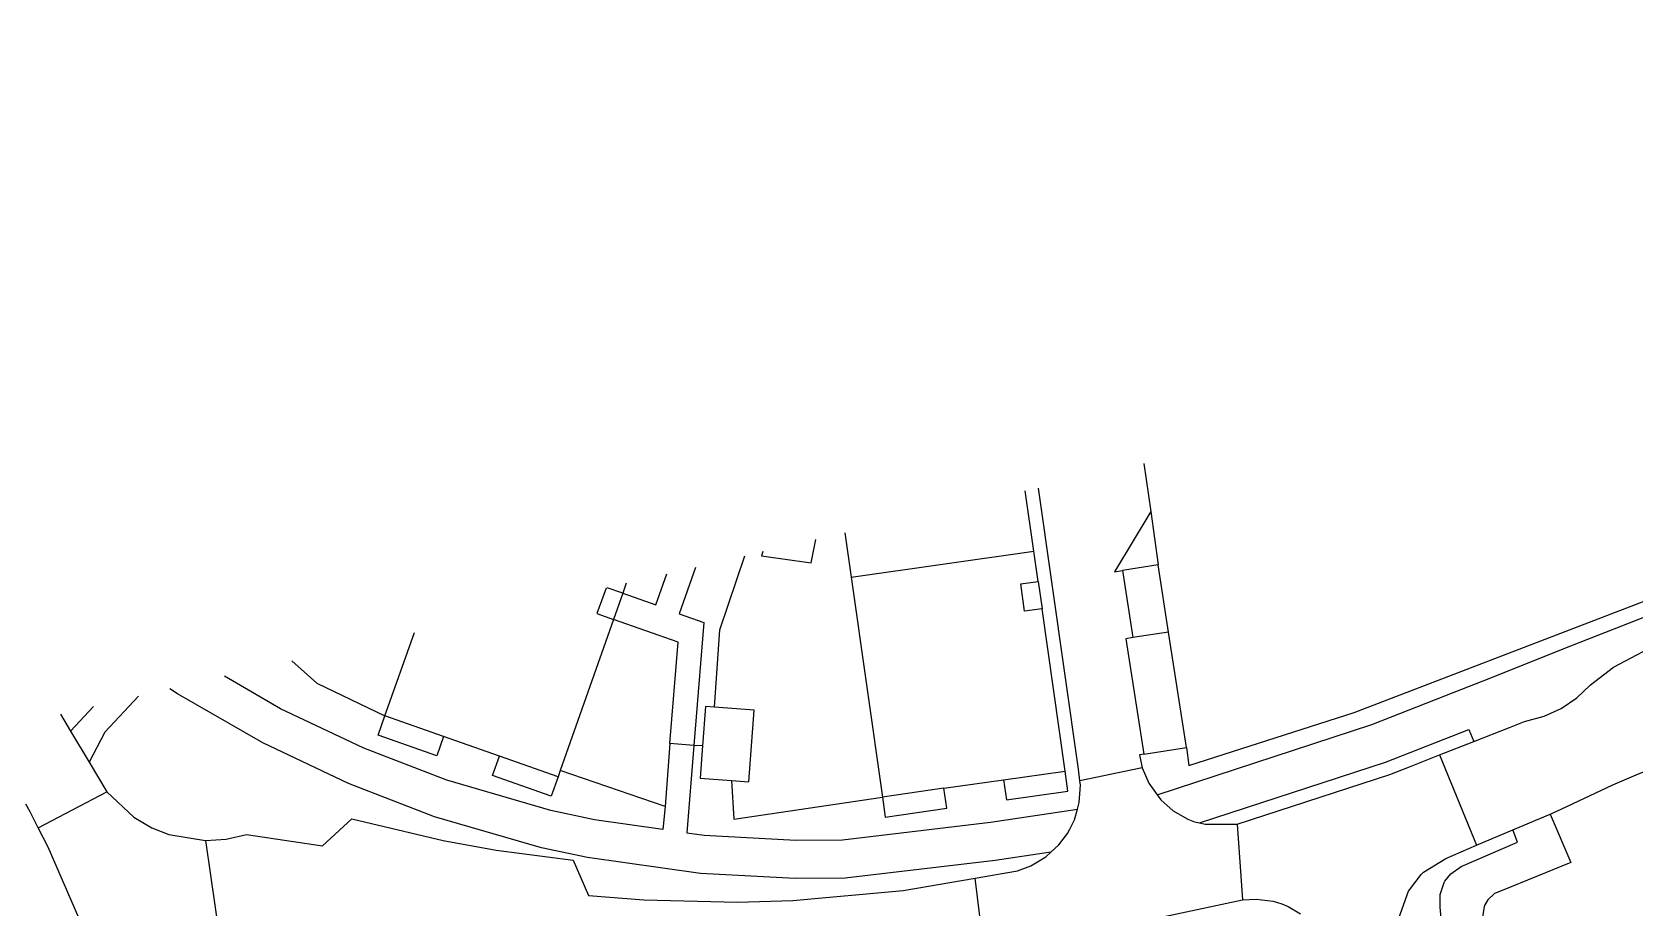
# Model space of a CAD drawing. Header units: millimetres. Extents: x 111502 to 977541, y 8702 to 1044108.
# Drawn here: x 488102.2 to 488220.8, y 238468.3 to 238533.1 of the extents above; entities that cross this region are included whole.
import ezdxf

# ---------------------------------------------------------------- set-up
doc = ezdxf.new("R2010")
doc.units = ezdxf.units.MM
doc.header["$LTSCALE"] = 0.25
doc.linetypes.add('DASHED2', pattern=[9.525, 6.35, -3.175])
doc.layers.add('E HVSS As Laid HV', color=10, linetype='Continuous')
doc.layers.add('X HVSS Site Background', color=8, linetype='Continuous')

# ---------------------------------------------------------------- blocks, each defined once
blk = doc.blocks.new('OS MAP 060722')
at = {"layer": 'X HVSS Site Background'}
for points in [[(-622.96, -646.12), (-622.79, -647.43), (-610.55, -643.51), (-586.95, -634.47), (-580.52, -631.86), (-575.71, -630.62), (-562.95, -630), (-564.02, -619.96), (-564.75, -613.12), (-564.98, -610.97)], [(-626.1, -625.1), (-625.6, -628.66)], [(-625.13, -649.6), (-609.23, -644.4), (-603.14, -642.02), (-600.43, -640.95), (-595.08, -638.81), (-587.66, -635.89), (-581.31, -633.53), (-578.53, -632.66), (-573.14, -631.86), (-562.58, -630.91), (-560.83, -630.28), (-560.04, -629.4), (-559.48, -628.37), (-559.32, -625.51), (-556.43, -625.23)], [(-601.7, -645.67), (-599.06, -644.64), (-597.93, -644.19), (-596.48, -643.8), (-595.22, -643.22), (-594.07, -642.44), (-593.07, -641.49), (-593.05, -641.47), (-591.36, -640.16), (-588.73, -638.78)], [(-634.25, -631.58), (-634.88, -627.13)], [(-634.25, -631.58), (-634.88, -627.13)], [(-630.84, -648.57), (-630.95, -647.72), (-633.9, -626.91)], [(-625.6, -628.66), (-628.28, -633.1), (-627.7, -633.01)], [(-625.6, -628.66), (-625.05, -632.6)], [(-654.3, -631.62), (-654.4, -631.93), (-650.73, -632.44), (-650.39, -630.72)], [(-648.23, -630.22), (-647.76, -633.5)], [(-648.23, -630.22), (-647.76, -633.5)], [(-657.87, -643.12), (-657.48, -637.4), (-655.64, -631.93)], [(-647.76, -633.5), (-634.25, -631.58)], [(-633.93, -633.82), (-634.25, -631.58)], [(-664.67, -634.7), (-662.22, -635.56), (-661.41, -633.27)], [(-659.29, -632.78), (-660.49, -636.22), (-658.68, -636.86), (-659.42, -645.95)], [(-625.05, -632.6), (-627.7, -633.01)], [(-627.7, -633.01), (-626.93, -637.98)], [(-624.28, -637.57), (-625.05, -632.6)], [(-665.91, -634.31), (-666.58, -636.2), (-665.35, -636.63)], [(-664.67, -634.7), (-665.82, -634.29)], [(-664.41, -633.96), (-664.67, -634.7)], [(-647.76, -633.5), (-645.45, -649.78)], [(-633.64, -635.85), (-634.93, -636.03), (-635.22, -634), (-633.93, -633.82)], [(-633.93, -633.82), (-633.64, -635.85)], [(-664.67, -634.7), (-665.35, -636.63)], [(-665.35, -636.63), (-669.3, -647.81)], [(-661.18, -645.82), (-660.58, -638.31), (-665.35, -636.63)], [(-631.94, -647.86), (-633.64, -635.85)], [(-682.27, -643.77), (-680.09, -637.59)], [(-626.93, -637.98), (-627.44, -638.06), (-626.12, -646.6)], [(-624.28, -637.57), (-626.93, -637.98)], [(-622.96, -646.12), (-624.28, -637.57)], [(-689.16, -639.69), (-687.3, -641.34), (-682.27, -643.77)], [(-661.53, -650.48), (-661.7, -652.17), (-666.77, -651.45), (-670, -650.76), (-677.7, -648.53), (-683.84, -646.16), (-689.99, -643.24), (-694.15, -640.84)], [(-700.5, -642.31), (-703, -644.98), (-704.17, -647.19)], [(-632.98, -653.85), (-637.12, -654.47), (-648.22, -655.78), (-651.92, -655.81), (-658.92, -655.44), (-667.27, -654.26), (-670.69, -653.53), (-678.61, -651.23), (-684.96, -648.78), (-691.31, -645.77), (-697.62, -642.14), (-698.18, -641.77)], [(-596.05, -651.03), (-595.22, -650.67), (-591.39, -648.88), (-589.51, -648.06), (-583.81, -645.82), (-582.73, -645.49), (-581.45, -645.11), (-577.46, -644.23), (-571.82, -643.55), (-564.65, -643.33), (-559.42, -643.21), (-554.09, -643.08), (-548.37, -642.87), (-543.15, -642.9), (-525.45, -644.12), (-522.39, -644.21)], [(-706.29, -643.65), (-705.54, -644.91)], [(-705.54, -644.91), (-703.84, -643.08)], [(-677.93, -645.3), (-678.43, -646.72), (-682.77, -645.19), (-682.27, -643.77)], [(-677.93, -645.3), (-682.27, -643.77)], [(-657.87, -643.12), (-658.54, -643.07), (-658.76, -645.99)], [(-656.62, -648.55), (-655.35, -648.64), (-654.95, -643.34), (-657.87, -643.12)], [(-705.54, -644.91), (-704.17, -647.19)], [(-621.98, -651.69), (-608.22, -647.2), (-602.06, -644.78), (-601.7, -645.67)], [(-673.8, -646.76), (-677.93, -645.3)], [(-661.18, -645.82), (-661.53, -650.48)], [(-659.42, -645.95), (-661.18, -645.82)], [(-659.42, -645.95), (-659.94, -652.42), (-658.64, -652.6), (-651.86, -652.96), (-648.4, -652.93), (-637.46, -651.64), (-631.03, -650.68)], [(-658.76, -645.99), (-659.42, -645.95)], [(-658.76, -645.99), (-658.94, -648.37), (-656.62, -648.55)], [(-626.12, -646.6), (-622.96, -646.12)], [(-604.23, -646.66), (-601.7, -645.67)], [(-704.17, -647.19), (-702.85, -649.4)], [(-669.46, -648.29), (-669.96, -649.7), (-674.3, -648.17), (-673.8, -646.76)], [(-669.46, -648.29), (-673.8, -646.76)], [(-626.23, -647.61), (-630.84, -648.57)], [(-626.12, -646.6), (-626.43, -646.65), (-626.23, -647.61)], [(-626.23, -647.61), (-625.74, -648.76), (-625.13, -649.6)], [(-619.2, -651.79), (-607.9, -648.1), (-606.45, -647.53), (-604.23, -646.66)], [(-604.23, -646.66), (-601.5, -653.34)], [(-669.3, -647.81), (-669.46, -648.29)], [(-661.53, -650.48), (-669.3, -647.81)], [(-656.62, -648.55), (-656.44, -651.41), (-645.45, -649.78)], [(-640.9, -649.13), (-636.49, -648.5)], [(-636.49, -648.5), (-636.28, -649.99), (-631.73, -649.34), (-631.94, -647.86)], [(-636.49, -648.5), (-631.94, -647.86)], [(-631.03, -650.68), (-630.89, -650.19), (-630.8, -648.89), (-630.84, -648.57)], [(-707.92, -652.06), (-702.85, -649.4)], [(-702.85, -649.4), (-700.86, -651.27), (-699.51, -652.05), (-698.26, -652.55), (-695.56, -652.99)], [(-640.9, -649.13), (-645.45, -649.78)], [(-645.45, -649.78), (-645.24, -651.26), (-640.69, -650.61), (-640.9, -649.13)], [(-625.13, -649.6), (-624.86, -649.97), (-623.93, -650.8), (-622.85, -651.42), (-622.36, -651.61), (-621.98, -651.69)], [(-707.92, -652.06), (-708.52, -650.86), (-708.84, -650.29)], [(-632.98, -653.85), (-632.39, -653.31), (-631.76, -652.47), (-631.58, -652.16), (-631.25, -651.45), (-631.03, -650.68)], [(-596.05, -651.03), (-594.5, -654.63), (-599.59, -656.7), (-600.15, -656.92), (-600.66, -657.38), (-600.88, -657.76), (-600.93, -657.9), (-600.99, -658.31), (-601.02, -658.54), (-600.84, -660.4), (-600.52, -663.77), (-600.32, -665.81), (-600.27, -667.73), (-600.24, -677.05)], [(-598.79, -652.19), (-596.05, -651.03)], [(-701.99, -669.37), (-702.26, -668.07), (-702.7, -665.93), (-703.79, -661.74), (-704.92, -658.71), (-707.2, -653.49), (-707.92, -652.06)], [(-695.56, -652.99), (-694.01, -652.89), (-692.52, -652.55), (-686.88, -653.38), (-684.71, -651.39), (-677.96, -652.99), (-674.05, -653.7), (-668.34, -654.44), (-667.21, -657.05), (-663.12, -657.37), (-656.18, -657.55), (-652.08, -657.43), (-643.92, -656.7), (-638.59, -655.77)], [(-621.98, -651.69), (-621.56, -651.78), (-619.2, -651.79)], [(-619.2, -651.79), (-618.81, -657.38)], [(-599.88, -698.01), (-603.56, -676.62), (-603.28, -673.42), (-603.27, -667.64), (-603.56, -664.59), (-603.98, -660.08), (-604.18, -657.92), (-604.19, -656.99), (-603.89, -656.11), (-603.83, -656), (-603.4, -655.45), (-602.63, -654.92), (-598.45, -653.11), (-598.79, -652.19)], [(-601.5, -653.34), (-598.79, -652.19)], [(-695.56, -652.99), (-694.44, -660.69)], [(-606.73, -664.37), (-607.22, -660.61), (-607.23, -658.73), (-606.53, -656.74), (-605.59, -655.51), (-605.41, -655.34), (-603.77, -654.31), (-601.5, -653.34)], [(-638.59, -655.77), (-635.45, -655.23), (-634.47, -654.86), (-633.35, -654.19), (-632.98, -653.85)], [(-637.93, -661.21), (-638.59, -655.77)], [(-635.91, -660.88), (-634.23, -660.61), (-632.7, -660.35), (-618.81, -657.38)], [(-618.81, -657.38), (-617.8, -657.33), (-616.55, -657.49), (-615.89, -657.68), (-615.42, -657.87), (-614.52, -658.41)]]:
    blk.add_lwpolyline(points, dxfattribs=at)

msp = doc.modelspace()

# ---------------------------------------------------------------- linework, layer by layer
at = {"lineweight": 0}
msp.add_circle((488727.82, 239008.33), 11388.42, dxfattribs=at)

# ---------------------------------------------------------------- block references
at = {"layer": 'E HVSS As Laid HV', "linetype": 'DASHED2', "lineweight": 0}
msp.add_blockref('OS MAP 060722', (488810.58, 239126.31), dxfattribs=at)

doc.saveas('drawing.dxf')
